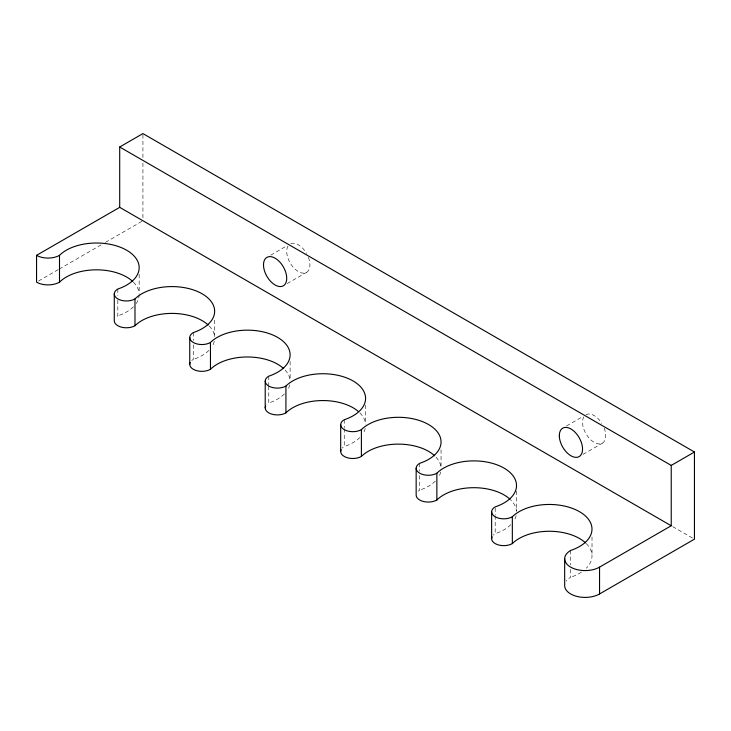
<?xml version="1.0" encoding="UTF-8"?>
<svg xmlns="http://www.w3.org/2000/svg" width="731" height="731" viewBox="0 0 731 731"><rect width="100%" height="100%" fill="white"/><g stroke="black" fill="none" stroke-linecap="round" stroke-linejoin="round"><path stroke-width="0.55" stroke-dasharray="3.65 2.74" d="M38.524 281.024L58.215 269.648M59.202 269.081L101.554 244.629M105.492 242.354L141.942 221.31M270.772 255.128L287.219 245.634M287.192 283.573L306.545 272.398M566.589 425.917L583.046 416.423M583.018 454.362L602.362 443.187M672.703 526.612L692.476 538.025M592.009 536.929L592.009 555.925M570.655 550.452L570.655 564.981M570.655 569.449L570.655 577.271A20.431 11.797 0 0 0 566.233 581.099M516.534 491.122L516.534 511.234A42.69 24.653 0 0 0 510.814 500.022M495.189 507.999L495.189 514.697M495.189 515.821L495.189 533.694A12.125 6.999 0 0 0 493.261 535.147M441.058 449.784L441.058 467.657M419.713 463.308L419.713 471.13M419.713 475.598L419.713 490.117A12.125 6.999 0 0 0 417.785 491.57M365.591 405.093L365.591 424.081M344.246 419.731L344.246 427.553M344.246 428.668L344.246 446.55A12.125 6.999 0 0 0 342.318 448.002M290.116 361.516L290.116 380.513M268.77 376.163L268.77 385.1M268.77 386.215L268.77 402.973A12.125 6.999 0 0 0 266.842 404.426M214.649 320.178L214.649 336.936A42.69 24.653 0 0 0 208.929 325.734M193.295 332.587L193.295 340.408M193.295 344.877L193.295 359.405A12.125 6.999 0 0 0 191.376 360.849M142.929 134.723L142.929 158.49M142.929 163.022L142.929 218.478M139.173 274.372L139.173 293.369M117.828 289.01L117.828 295.717M117.828 300.185L117.828 315.829A12.125 6.999 0 0 0 115.9 317.281M308.391 257.275A16.42 9.485 60 0 1 298.33 271.585A16.42 9.485 60 0 1 288.279 245.671M290.865 243.597A16.42 9.485 60 0 1 306.545 253.438M604.208 428.074A16.42 9.485 60 0 1 594.157 442.374A16.42 9.485 60 0 1 584.096 416.46M585.942 414.751A16.42 9.485 60 0 1 601.814 423.313M586.289 543.599A42.69 24.653 0 0 1 586.289 568.243M581.401 572.181A42.69 24.653 0 0 1 570.655 577.271M516.168 515.565A42.69 24.653 0 0 1 513.582 521.349M510.814 524.675A42.69 24.653 0 0 1 495.189 533.694M440.692 471.988A42.69 24.653 0 0 1 438.673 476.914M435.338 481.099A42.69 24.653 0 0 1 419.713 490.117M436.105 457.25A42.69 24.653 0 0 1 441.021 467.703M365.226 428.421A42.69 24.653 0 0 1 362.64 434.205M359.871 437.522A42.69 24.653 0 0 1 344.246 446.55M359.871 412.878A42.69 24.653 0 0 1 365.546 424.135M289.75 384.844A42.69 24.653 0 0 1 287.164 390.628M284.396 393.954A42.69 24.653 0 0 1 268.77 402.973M285.163 370.105A42.69 24.653 0 0 1 290.079 380.559M214.284 341.276A42.69 24.653 0 0 1 212.255 346.192M208.929 350.377A42.69 24.653 0 0 1 193.295 359.405M139.173 294.483A42.69 24.653 0 0 1 136.222 303.484M133.453 306.81A42.69 24.653 0 0 1 117.828 315.829M133.453 282.157A42.69 24.653 0 0 1 139.137 293.414"/><path stroke-width="1.1" d="M119.701 147.004L671.232 465.419L671.232 525.753L119.701 207.339L119.701 147.004L142.929 133.59L694.45 452.014L694.45 539.158L599.557 593.947A20.431 11.797 0 0 1 577.289 596.505A20.431 11.797 0 0 1 564.67 585.613L564.67 558.795M132.74 281.472A42.69 24.653 0 0 0 59.503 282.157A16.237 9.375 0 0 1 36.55 282.157L36.55 255.338L119.701 207.339M671.232 465.419L694.45 452.014M36.55 255.338A16.237 9.375 0 0 0 59.503 255.338A42.69 24.653 0 0 1 126.673 250.24A42.69 24.653 0 0 1 117.828 289.01A12.125 6.999 0 0 0 117.828 298.915A12.125 6.999 0 0 0 134.979 298.915A42.69 24.653 0 0 1 202.14 293.807A42.69 24.653 0 0 1 193.295 332.587A12.125 6.999 0 0 0 193.295 342.492A12.125 6.999 0 0 0 210.455 342.492A42.69 24.653 0 0 1 277.616 337.384A42.69 24.653 0 0 1 268.77 376.163A12.125 6.999 0 0 0 268.77 386.059A12.125 6.999 0 0 0 285.922 386.059A42.69 24.653 0 0 1 353.082 380.961A42.69 24.653 0 0 1 344.246 419.731A12.125 6.999 0 0 0 344.246 429.636A12.125 6.999 0 0 0 361.397 429.636A42.69 24.653 0 0 1 428.558 424.528A42.69 24.653 0 0 1 419.713 463.308A12.125 6.999 0 0 0 419.713 473.213A12.125 6.999 0 0 0 436.864 473.213A42.69 24.653 0 0 1 504.024 468.105A42.69 24.653 0 0 1 495.189 506.875A12.125 6.999 0 0 0 495.189 516.78A12.125 6.999 0 0 0 512.34 516.78A42.69 24.653 0 0 1 579.5 511.682A42.69 24.653 0 0 1 570.655 550.452A20.431 11.797 0 0 0 570.655 567.137A20.431 11.797 0 0 0 599.557 567.137L671.232 525.753M599.557 567.137L599.557 593.947M512.34 516.78L512.34 543.599A12.125 6.999 0 0 1 497.701 544.714A12.125 6.999 0 0 1 492.045 536.837M491.634 511.828L491.634 538.646M436.864 473.213L436.864 500.022A12.125 6.999 0 0 1 423.651 501.539A12.125 6.999 0 0 1 416.158 495.07L416.158 468.26M361.397 429.636L361.397 456.455A12.125 6.999 0 0 1 346.759 457.56A12.125 6.999 0 0 1 341.103 449.684M340.692 424.684L340.692 451.502M285.922 386.059L285.922 412.878A12.125 6.999 0 0 1 271.283 413.993A12.125 6.999 0 0 1 265.636 406.116M265.216 381.107L265.216 407.925M210.455 342.492L210.455 369.301A12.125 6.999 0 0 1 195.807 370.416A12.125 6.999 0 0 1 190.161 362.539M189.749 337.539L189.749 364.349M134.979 298.915L134.979 325.734A12.125 6.999 0 0 1 121.766 327.25A12.125 6.999 0 0 1 114.274 320.781L114.274 293.963M59.503 255.338L59.503 282.157M512.34 543.599A42.69 24.653 0 0 1 585.577 542.914M436.864 500.022A42.69 24.653 0 0 1 510.101 499.337M361.397 456.455A42.69 24.653 0 0 1 434.625 455.76M285.922 412.878A42.69 24.653 0 0 1 358.4 411.516M210.455 369.301A42.69 24.653 0 0 1 283.683 368.616M134.979 325.734A42.69 24.653 0 0 1 208.216 325.048M263.498 264.878A16.42 9.485 60 0 0 280.914 286.552A16.42 9.485 60 0 0 280.914 263.324A16.42 9.485 60 0 0 263.498 264.878M559.325 435.676A16.42 9.485 60 0 0 576.741 457.341A16.42 9.485 60 0 0 576.741 434.113A16.42 9.485 60 0 0 559.325 435.676"/></g></svg>
